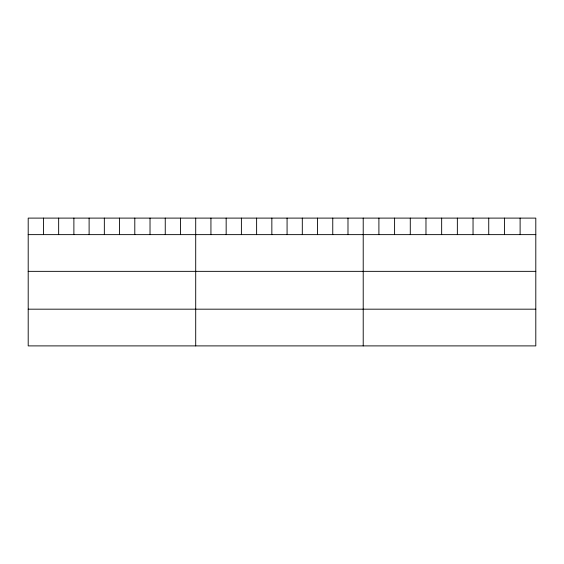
<?xml version="1.0" encoding="UTF-8"?>
<svg xmlns="http://www.w3.org/2000/svg" width="564" height="564" viewBox="0 0 564 564"><rect width="100%" height="100%" fill="white"/><g stroke="black" fill="none" stroke-linecap="round" stroke-linejoin="round"><path stroke-width="0.85" d="M535.8 234.631L535.8 345.894L28.2 345.894L28.2 218.106L535.8 218.106L535.8 234.631L28.2 234.631M28.2 271.347L535.8 271.347M28.2 309.178L535.8 309.178M520.114 218.106L520.114 234.631M504.42 218.106L504.42 234.631M488.734 218.106L488.734 234.631M473.041 218.106L473.041 234.631M457.355 218.106L457.355 234.631M441.661 218.106L441.661 234.631M425.975 218.106L425.975 234.631M410.282 218.106L410.282 234.631M394.596 218.106L394.596 234.631M378.902 218.106L378.902 234.631M363.216 218.106L363.216 345.894M347.988 218.106L347.988 234.631M332.76 218.106L332.76 234.631M317.532 218.106L317.532 234.631M302.304 218.106L302.304 234.631M287.076 218.106L287.076 234.631M271.848 218.106L271.848 234.631M256.62 218.106L256.62 234.631M241.392 218.106L241.392 234.631M226.164 218.106L226.164 234.631M210.936 218.106L210.936 234.631M195.708 218.106L195.708 345.894M180.48 218.106L180.48 234.631M165.252 218.106L165.252 234.631M150.024 218.106L150.024 234.631M134.796 218.106L134.796 234.631M119.568 218.106L119.568 234.631M104.34 218.106L104.34 234.631M89.112 218.106L89.112 234.631M73.884 218.106L73.884 234.631M58.656 218.106L58.656 234.631M43.428 218.106L43.428 234.631"/></g></svg>
